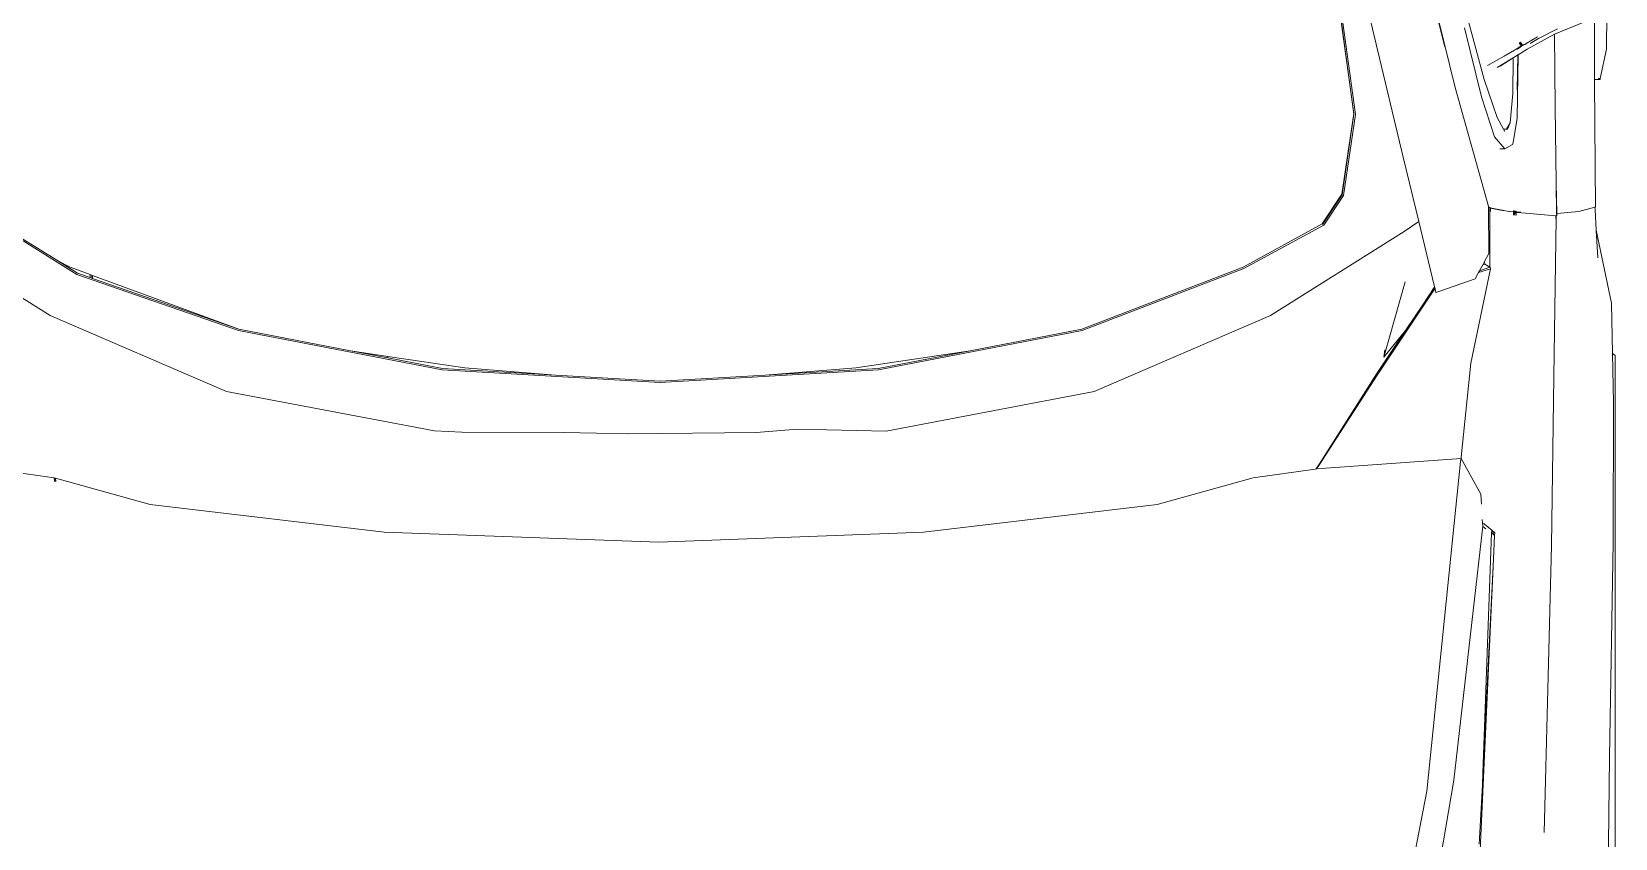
# Model space of a CAD drawing. Header units: millimetres. Extents: x 1010 to 1494, y -119 to 564.
# Drawn here: x 1310.607 to 1312.288, y 440.193 to 441.048 of the extents above; entities that cross this region are included whole.
import ezdxf

# ---------------------------------------------------------------- set-up
doc = ezdxf.new("R2010")
doc.units = ezdxf.units.MM
doc.layers.get('0').update_dxf_attribs({"lineweight": 9})
doc.layers.add('Edges', color=7, linetype='Continuous', lineweight=9)

# ---------------------------------------------------------------- blocks, each defined once
blk = doc.blocks.new('chevy tahoe pl')
at = {"layer": 'Edges'}
for p, q in [((104.678, 88.296), (101.538, 83.291)), ((95.46, 83.138), (95.772, 85.324)), ((103.068, 82.288), (104.919, 85.256)), ((104.974, 85.248), (103.565, 82.984)), ((94.465, 79.541), (95.446, 83.087)), ((95.32, 83.077), (95.334, 83.128)), ((95.446, 83.087), (95.32, 83.077)), ((95.334, 83.128), (95.46, 83.138)), ((95.446, 83.087), (95.334, 83.128)), ((95.446, 83.087), (95.46, 83.138)), ((98.686, 76.69), (101.538, 83.291)), ((103.341, 82.541), (103.068, 81.795)), ((103.565, 82.984), (103.118, 82.267)), ((103.565, 82.984), (103.341, 82.541)), ((100.977, 76.236), (103.068, 82.288)), ((103.118, 82.267), (102.954, 81.793)), ((103.034, 81.703), (101.026, 76.223)), ((102.922, 81.701), (101.026, 76.223)), ((102.932, 81.73), (102.922, 81.701)), ((103.034, 81.703), (102.922, 81.701)), ((102.954, 81.793), (102.932, 81.73)), ((103.045, 81.732), (102.932, 81.73)), ((103.068, 81.795), (102.954, 81.793)), ((103.045, 81.732), (103.034, 81.703)), ((103.068, 81.795), (103.045, 81.732)), ((93.428, 70.79), (94.465, 79.541)), ((98.686, 76.69), (97.218, 68.895)), ((99.5, 68.612), (100.977, 76.236)), ((101.026, 76.223), (100.217, 72.05)), ((100.217, 72.05), (99.946, 70.653)), ((100.217, 72.05), (100.006, 70.653)), ((93.048, 60.498), (93.428, 70.79)), ((99.945, 70.648), (99.549, 68.606)), ((100.006, 70.648), (99.571, 67.765)), ((99.946, 70.653), (99.945, 70.648)), ((99.945, 70.648), (100.006, 70.648)), ((100.006, 70.653), (99.946, 70.653)), ((100.006, 70.653), (100.006, 70.648)), ((97.218, 68.895), (97.171, 67.881)), ((99.03, 60.445), (99.5, 68.612)), ((99.549, 68.606), (99.305, 64.371)), ((97.153, 64.047), (97.171, 67.881)), ((99.571, 67.765), (99.305, 64.371)), ((97.103, 61.619), (97.153, 64.047)), ((99.305, 64.371), (99.079, 60.445)), ((97.153, 56.844), (97.103, 61.619)), ((93.428, 50.593), (93.048, 60.498)), ((99.5, 52.278), (99.03, 60.445)), ((99.079, 60.445), (99.305, 56.519)), ((97.287, 55.32), (97.153, 56.844)), ((99.305, 56.519), (99.571, 53.126)), ((99.305, 56.519), (99.549, 52.284)), ((97.287, 55.32), (97.209, 51.994)), ((99.571, 53.126), (100.217, 48.841)), ((100.977, 44.654), (99.5, 52.278)), ((99.549, 52.284), (100.217, 48.841)), ((98.686, 44.2), (97.209, 51.994)), ((93.428, 50.593), (94.465, 41.842)), ((100.217, 48.841), (101.026, 44.667)), ((103.294, 38.602), (100.977, 44.654)), ((101.026, 44.667), (103.343, 38.624)), ((101.536, 37.601), (98.686, 44.2)), ((95.46, 38.246), (94.465, 41.842)), ((104.913, 35.606), (103.294, 38.602)), ((103.343, 38.624), (104.965, 35.662)), ((95.791, 35.927), (95.46, 38.244)), ((101.536, 37.601), (104.674, 32.599)), ((95.794, 35.888), (95.791, 35.927)), ((95.989, 35.768), (95.794, 35.888)), ((95.795, 35.879), (95.794, 35.888)), ((95.959, 35.77), (95.795, 35.879)), ((96.189, 30.466), (95.795, 35.879)), ((99.306, 33.612), (95.959, 35.77)), ((99.363, 33.614), (95.989, 35.768)), ((106.028, 34.866), (104.913, 35.606)), ((104.942, 35.656), (106.045, 34.919)), ((104.965, 35.662), (106.071, 34.925)), ((109.059, 34.422), (106.028, 34.866)), ((106.045, 34.919), (109.066, 34.474)), ((106.071, 34.925), (109.092, 34.481)), ((112.489, 34.891), (109.059, 34.422)), ((112.497, 34.944), (109.066, 34.474)), ((109.092, 34.481), (112.521, 34.949)), ((107.462, 32.628), (114.252, 34.25)), ((83.731, 31.752), (75.933, 33.25)), ((102.517, 31.454), (99.306, 33.612)), ((100.97, 32.543), (99.363, 33.614)), ((99.975, 33.356), (100.97, 32.543)), ((99.975, 33.356), (102.795, 32.559)), ((100.248, 33.316), (99.975, 33.356)), ((105.049, 32.045), (107.462, 32.628)), ((84.148, 30.735), (75.52, 32.216)), ((101.938, 31.897), (100.97, 32.543)), ((102.605, 31.454), (105.049, 32.045)), ((104.674, 32.599), (105.049, 32.045)), ((110.071, 30.681), (116.529, 32.291)), ((116.524, 32.314), (111.592, 31.078)), ((96.078, 30.48), (83.731, 31.752)), ((102.585, 31.466), (101.938, 31.897)), ((102.396, 31.404), (102.511, 31.431)), ((102.511, 31.431), (102.524, 31.434)), ((102.54, 31.438), (102.517, 31.454)), ((102.517, 31.454), (102.524, 31.434)), ((102.524, 31.434), (102.54, 31.438)), ((102.54, 31.438), (102.605, 31.454)), ((102.605, 31.454), (102.585, 31.466)), ((102.447, 31.258), (102.396, 31.404)), ((102.907, 29.94), (102.447, 31.258)), ((84.148, 30.735), (93.656, 29.646)), ((94.844, 29.73), (96.189, 30.464)), ((96.189, 30.464), (96.078, 30.48)), ((96.189, 30.466), (96.23, 30.462)), ((96.189, 30.464), (96.189, 30.466)), ((96.23, 30.462), (99.756, 30.105)), ((105.572, 29.419), (110.071, 30.681)), ((112.296, 30.337), (109.721, 29.694)), ((110.366, 29.594), (112.855, 30.279)), ((92.415, 29.251), (75.872, 30.014)), ((83.97, 29.666), (81.758, 29.784)), ((83.97, 29.666), (84.407, 29.65)), ((84.407, 29.65), (93.402, 29.325)), ((84.407, 29.65), (92.415, 29.251)), ((93.656, 29.646), (93.897, 29.67)), ((94.476, 29.697), (94.844, 29.73)), ((99.756, 30.105), (103.282, 29.359)), ((103.14, 29.811), (102.907, 29.94)), ((103.14, 29.811), (103.282, 29.359)), ((103.203, 29.777), (103.14, 29.811)), ((103.341, 29.382), (103.203, 29.777)), ((103.427, 29.653), (103.203, 29.777)), ((103.455, 29.575), (103.427, 29.653)), ((103.555, 29.583), (103.427, 29.653)), ((108.225, 29.216), (109.721, 29.694)), ((92.415, 29.251), (93.302, 29.207)), ((93.402, 29.325), (93.302, 29.207)), ((93.506, 29.316), (93.302, 29.207)), ((93.302, 29.207), (93.403, 29.196)), ((93.402, 29.325), (93.506, 29.316)), ((93.403, 29.196), (93.506, 29.316)), ((93.506, 29.316), (93.732, 29.585)), ((93.555, 29.542), (93.645, 29.645)), ((93.645, 29.645), (93.656, 29.646)), ((93.648, 29.643), (93.645, 29.645)), ((93.732, 29.585), (93.761, 29.619)), ((93.745, 29.575), (93.732, 29.585)), ((103.282, 29.359), (103.34, 29.381)), ((103.34, 29.381), (103.341, 29.382)), ((103.34, 29.359), (103.34, 29.381)), ((103.341, 29.382), (103.455, 29.575)), ((103.341, 29.382), (105.459, 29.388)), ((103.555, 29.583), (103.455, 29.575)), ((103.851, 29.42), (103.555, 29.583)), ((105.573, 29.443), (103.851, 29.42)), ((105.431, 29.36), (105.459, 29.388)), ((105.482, 29.36), (105.431, 29.36)), ((105.453, 28.797), (105.563, 29.372)), ((105.459, 29.388), (105.486, 29.388)), ((105.459, 29.388), (105.551, 29.36)), ((105.551, 29.36), (105.465, 28.912)), ((105.486, 29.388), (105.482, 29.36)), ((105.5, 29.36), (105.482, 29.36)), ((105.486, 29.388), (105.504, 29.388)), ((105.5, 29.36), (105.504, 29.388)), ((105.503, 29.36), (105.5, 29.36)), ((105.511, 29.367), (105.503, 29.36)), ((105.507, 29.36), (105.503, 29.36)), ((105.504, 29.388), (105.516, 29.388)), ((105.511, 29.363), (105.507, 29.36)), ((105.51, 29.36), (105.507, 29.36)), ((105.511, 29.363), (105.51, 29.36)), ((105.551, 29.36), (105.51, 29.36)), ((105.516, 29.388), (105.511, 29.367)), ((105.53, 29.382), (105.511, 29.367)), ((105.535, 29.381), (105.511, 29.363)), ((105.511, 29.367), (105.511, 29.363)), ((105.516, 29.388), (105.566, 29.388)), ((105.563, 29.372), (105.551, 29.36)), ((105.579, 29.388), (105.563, 29.372)), ((105.563, 29.372), (105.566, 29.388)), ((105.566, 29.388), (105.579, 29.388)), ((105.571, 29.411), (105.572, 29.419)), ((105.573, 29.443), (105.572, 29.419)), ((105.597, 29.444), (105.573, 29.443)), ((105.579, 29.414), (105.579, 29.388)), ((108.225, 29.216), (107.768, 28.824)), ((108.946, 29.113), (108.507, 28.874)), ((108.946, 29.113), (110.366, 29.594)), ((110.813, 29.115), (110.812, 29.117)), ((111.253, 28.392), (110.813, 29.115)), ((111.241, 28.851), (110.89, 29.477)), ((105.292, 28.401), (105.301, 28.506)), ((105.377, 28.502), (105.301, 28.506)), ((105.412, 28.395), (105.301, 28.506)), ((105.377, 28.502), (105.368, 28.397)), ((105.396, 28.5), (105.377, 28.502)), ((105.387, 28.4), (105.396, 28.5)), ((105.387, 28.4), (105.451, 28.5)), ((105.398, 28.5), (105.389, 28.4)), ((105.391, 28.4), (105.401, 28.5)), ((105.396, 28.5), (105.398, 28.5)), ((105.398, 28.5), (105.401, 28.5)), ((105.401, 28.5), (105.402, 28.5)), ((105.421, 28.499), (105.402, 28.5)), ((105.421, 28.499), (105.412, 28.4)), ((105.42, 28.625), (105.453, 28.797)), ((105.42, 28.5), (105.451, 28.5)), ((105.436, 28.642), (105.421, 28.499)), ((105.443, 28.401), (105.451, 28.5)), ((105.465, 28.912), (105.453, 28.797)), ((107.768, 29.018), (107.768, 28.824)), ((107.934, 28.539), (107.768, 28.824)), ((107.934, 28.539), (108.006, 28.517)), ((108.921, 28.365), (108.006, 28.517)), ((108.414, 28.823), (108.506, 28.874)), ((108.506, 28.874), (108.507, 28.874)), ((108.507, 28.783), (108.506, 28.874)), ((108.507, 28.874), (108.507, 28.783)), ((108.507, 28.783), (108.508, 28.758)), ((108.507, 28.725), (108.508, 28.758)), ((108.507, 28.725), (108.74, 28.62)), ((108.508, 28.758), (108.74, 28.62)), ((108.74, 28.62), (109.842, 28.526)), ((109.842, 28.526), (111.173, 28.517)), ((110.859, 29.006), (111.173, 28.517)), ((111.173, 28.517), (111.253, 28.392)), ((111.515, 28.371), (111.241, 28.851)), ((105.383, 28.344), (105.263, 26.915)), ((105.368, 28.397), (105.292, 28.401)), ((105.387, 28.396), (105.368, 28.397)), ((105.383, 28.344), (105.387, 28.396)), ((105.387, 28.396), (105.387, 28.4)), ((105.387, 28.4), (105.389, 28.4)), ((105.412, 28.395), (105.387, 28.396)), ((105.389, 28.4), (105.391, 28.4)), ((105.391, 28.4), (105.412, 28.4)), ((105.412, 28.395), (105.397, 28.231)), ((105.412, 28.4), (105.443, 28.401)), ((105.412, 28.4), (105.412, 28.395)), ((108.921, 28.365), (111.294, 28.325)), ((109.963, 28.362), (111.285, 28.339)), ((111.285, 28.339), (111.253, 28.392)), ((111.294, 28.325), (111.285, 28.339)), ((111.496, 27.993), (111.294, 28.325)), ((112.06, 26.968), (111.496, 27.993)), ((111.501, 28.354), (111.515, 28.371)), ((111.501, 28.354), (111.613, 28.207)), ((111.501, 28.354), (111.626, 28.216)), ((111.515, 28.371), (111.626, 28.216)), ((111.626, 28.216), (111.613, 28.207)), ((111.613, 28.207), (111.633, 28.157)), ((111.74, 28.294), (111.626, 28.216)), ((111.626, 28.216), (111.646, 28.165)), ((111.633, 28.157), (111.646, 28.165)), ((111.633, 28.157), (111.705, 28.01)), ((111.74, 28.294), (111.646, 28.165)), ((111.646, 28.165), (111.761, 28.244)), ((111.718, 28.022), (111.646, 28.165)), ((111.705, 28.01), (111.646, 28.165)), ((111.718, 28.022), (111.705, 28.01)), ((111.718, 28.022), (111.966, 27.607)), ((111.719, 27.877), (111.719, 27.88)), ((111.719, 27.877), (111.896, 27.569)), ((111.761, 28.244), (111.74, 28.294)), ((82.186, 27.348), (92.916, 27.081)), ((111.896, 27.569), (112.256, 26.856)), ((92.916, 27.081), (99.255, 26.988)), ((99.255, 26.988), (105.159, 26.9)), ((105.159, 26.9), (105.156, 26.917)), ((105.261, 26.915), (105.156, 26.917)), ((105.262, 26.898), (105.159, 26.9)), ((105.261, 26.915), (105.261, 26.921)), ((105.263, 26.915), (105.261, 26.915)), ((105.262, 26.898), (105.261, 26.915)), ((105.261, 26.886), (105.262, 26.898)), ((105.263, 26.88), (105.261, 26.886)), ((105.261, 26.886), (105.263, 26.886)), ((105.262, 26.898), (105.263, 26.915)), ((105.263, 26.886), (105.317, 26.887)), ((105.263, 26.886), (105.263, 26.88)), ((105.263, 26.88), (105.319, 26.88)), ((105.319, 26.88), (105.317, 26.887)), ((105.317, 26.887), (105.353, 26.887)), ((105.354, 26.881), (105.319, 26.88)), ((105.353, 26.887), (106.503, 26.903)), ((105.354, 26.881), (105.353, 26.887)), ((106.503, 26.903), (105.354, 26.881)), ((105.429, 26.059), (105.354, 26.881)), ((106.503, 26.903), (109.336, 26.944)), ((109.336, 26.944), (112.06, 26.968)), ((112.064, 26.961), (112.06, 26.968)), ((112.542, 25.802), (112.064, 26.961)), ((105.587, 25.455), (105.429, 26.059)), ((72.044, 25.064), (85.01, 24.907)), ((85.01, 24.907), (93.041, 24.764)), ((104.733, 25.402), (102.001, 24.826)), ((104.733, 25.402), (103.693, 25.349)), ((105.5, 25.441), (104.733, 25.402)), ((105.587, 25.455), (105.5, 25.441)), ((105.594, 25.427), (105.587, 25.455)), ((105.594, 25.427), (110.294, 25.465)), ((110.36, 25.465), (110.294, 25.465)), ((112.663, 25.472), (110.36, 25.465)), ((110.36, 25.465), (110.361, 25.325)), ((110.361, 25.325), (110.406, 25.325)), ((110.361, 25.251), (110.361, 25.325)), ((110.361, 25.251), (110.406, 25.325)), ((110.361, 25.251), (110.406, 25.325)), ((110.406, 25.251), (110.361, 25.251)), ((110.406, 25.251), (110.406, 25.325)), ((110.406, 25.251), (111.507, 25.015)), ((112.833, 25.011), (111.507, 25.015)), ((70.996, 24.689), (100.036, 24.689)), ((98.28, 24.761), (93.041, 24.764)), ((100.117, 24.793), (98.28, 24.761)), ((100.036, 24.689), (100.117, 24.793)), ((102.001, 24.826), (100.117, 24.793))]:
    blk.add_line(p, q, dxfattribs=at)

msp = doc.modelspace()

# ---------------------------------------------------------------- block references
at = {"xscale": 0.02833922161548831, "yscale": 0.02833922161548831, "zscale": 0.02833922161548831, "rotation": 90}
msp.add_blockref('chevy tahoe pl', (1312.98741, 437.86952), dxfattribs=at)

doc.saveas('drawing.dxf')
